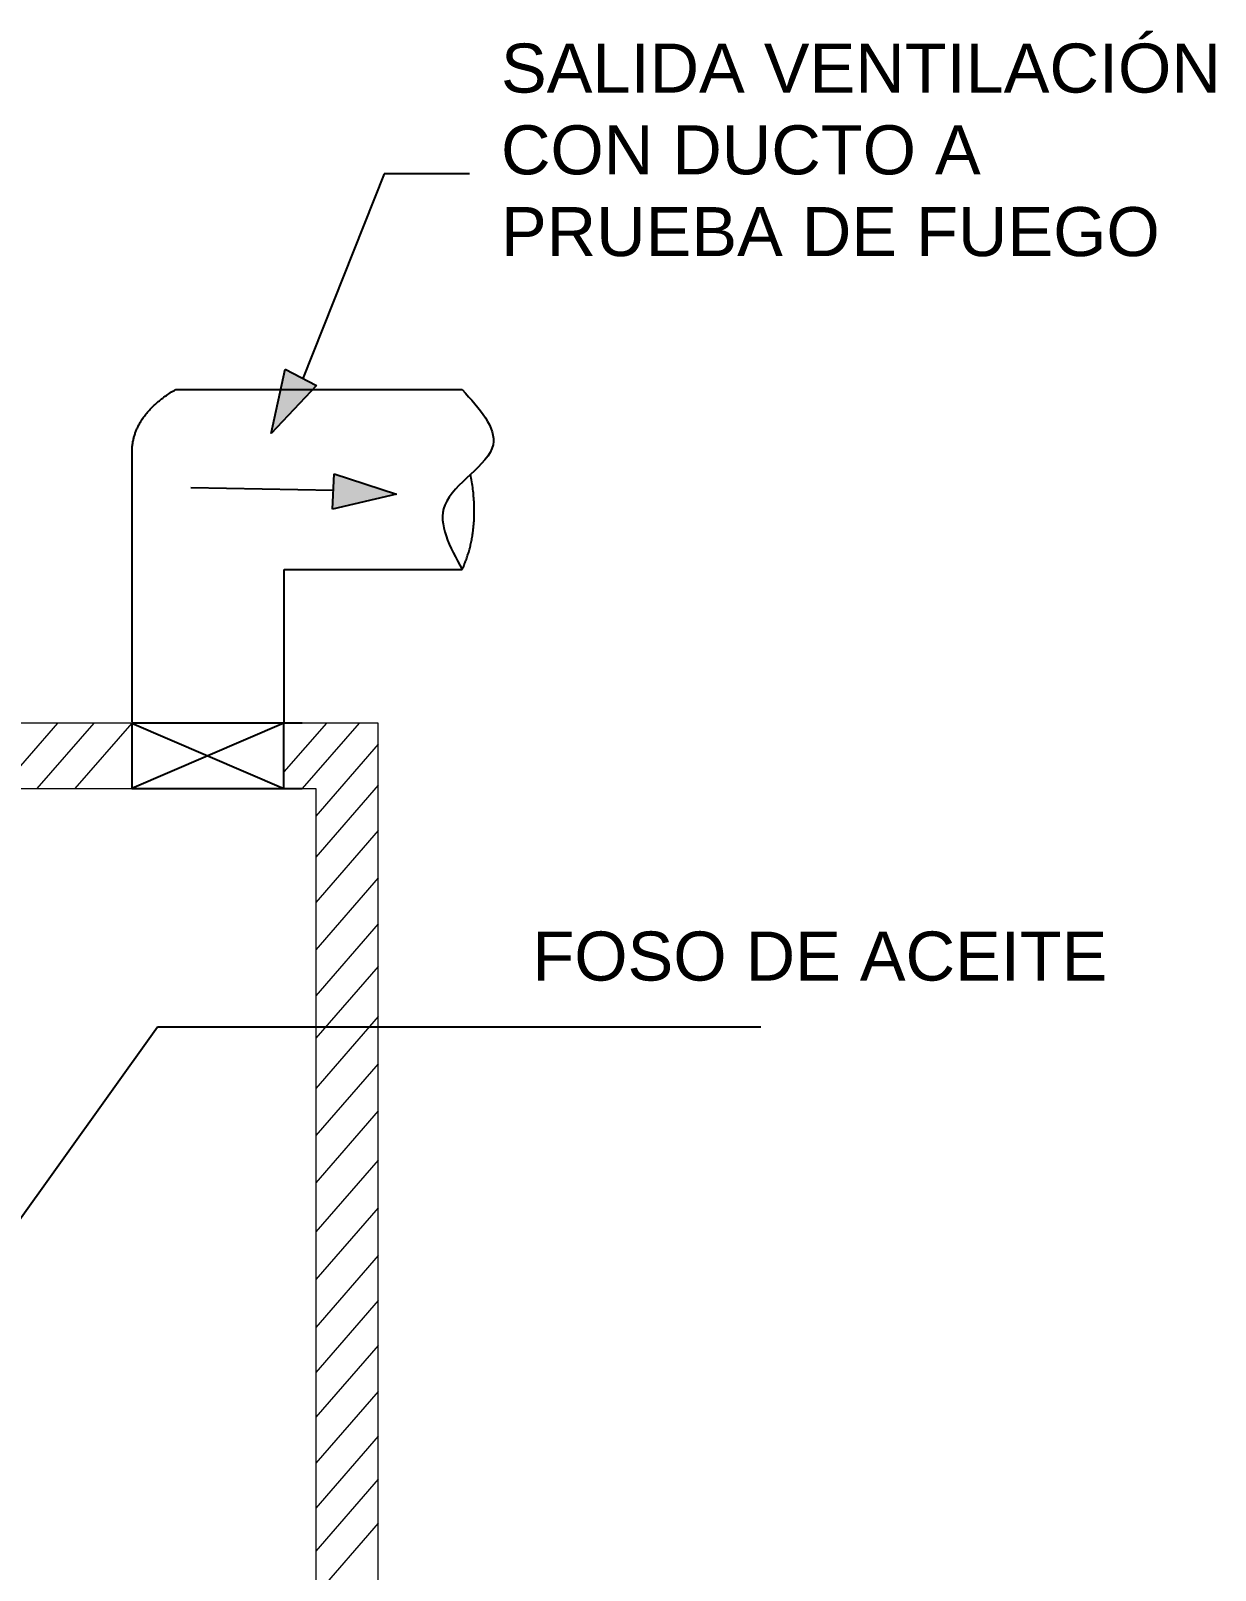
# Model space of a CAD drawing. Header units: millimetres. Extents: x 20 to 897, y 6 to 547.
# Drawn here: x 137.36 to 166.61, y 48.9 to 86.93 of the extents above; entities that cross this region are included whole.
import ezdxf

# ---------------------------------------------------------------- set-up
doc = ezdxf.new("R2010")
doc.units = ezdxf.units.MM
doc.layers.add('MUROS', color=250, linetype='Continuous', lineweight=0)
doc.styles.get("Standard").update_dxf_attribs({"font": 'arial.ttf'})

msp = doc.modelspace()

# ---------------------------------------------------------------- hatches: boundary and pattern name
at = {"layer": 'MUROS', "linetype": 'ByBlock', "lineweight": -2, "ltscale": 2}
h = msp.add_hatch(color=256, dxfattribs=at)
h.dxf.hatch_style = 1
h.paths.add_polyline_path([(143.645, 78.576), (143.299, 76.987), (144.415, 78.169)])
h = msp.add_hatch(color=256, dxfattribs=at)
h.dxf.hatch_style = 1
h.paths.add_polyline_path([(144.813, 75.115), (146.395, 75.486), (144.849, 75.985)])

# ---------------------------------------------------------------- linework, layer by layer
for p, q in [((146.085, 83.4), (144.081, 78.345)), ((148.192, 83.4), (146.085, 83.4)), ((143.299, 76.987), (143.645, 78.576)), ((143.645, 78.576), (144.415, 78.169)), ((140.939, 78.071), (148.014, 78.071)), ((144.415, 78.169), (143.299, 76.987)), ((139.866, 69.864), (139.866, 76.667)), ((144.813, 75.115), (144.849, 75.985)), ((144.849, 75.985), (146.395, 75.486)), ((141.314, 75.653), (144.832, 75.581)), ((146.395, 75.486), (144.813, 75.115)), ((143.617, 69.864), (143.617, 73.626)), ((143.617, 73.626), (148.014, 73.626)), ((144.062, 69.828), (139.855, 69.828)), ((139.855, 69.828), (139.855, 68.211)), ((139.855, 69.828), (143.612, 68.211)), ((143.612, 69.828), (139.855, 68.211)), ((143.612, 68.211), (143.612, 69.828)), ((139.855, 68.211), (144.062, 68.211)), ((140.486, 62.315), (136.878, 57.26)), ((155.388, 62.315), (140.486, 62.315))]:
    msp.add_line(p, q, dxfattribs=at)
at = {"layer": 'MUROS'}
for p, q in [((145.942, 69.828), (106.556, 69.828)), ((138.023, 69.828), (136.616, 68.211)), ((138.915, 69.828), (137.508, 68.211)), ((139.855, 69.828), (138.448, 68.211)), ((144.659, 69.828), (143.612, 68.625)), ((145.469, 69.828), (144.062, 68.211)), ((145.942, 29.871), (145.942, 69.828)), ((145.942, 69.309), (144.396, 67.532)), ((107.289, 68.211), (144.396, 68.211)), ((145.942, 68.294), (144.396, 66.517)), ((144.396, 68.211), (144.396, 31.534)), ((145.942, 67.177), (144.396, 65.401)), ((145.942, 66.008), (144.396, 64.231)), ((145.942, 64.868), (144.396, 63.091)), ((145.942, 63.821), (144.396, 62.044)), ((145.942, 62.582), (144.396, 60.806)), ((145.942, 61.416), (144.396, 59.64)), ((145.942, 60.25), (144.396, 58.474)), ((145.942, 59.036), (144.396, 57.26)), ((145.942, 57.859), (144.396, 56.083)), ((145.942, 56.677), (144.396, 54.9)), ((145.942, 55.566), (144.396, 53.79)), ((145.942, 54.456), (144.396, 52.68)), ((145.942, 53.322), (144.396, 51.545)), ((145.942, 52.211), (144.396, 50.435)), ((145.942, 51.149), (144.396, 49.373)), ((145.942, 50.063), (144.396, 48.287))]:
    msp.add_line(p, q, dxfattribs=at)
at = {"layer": 'MUROS', "linetype": 'ByBlock', "lineweight": -2, "ltscale": 2}
for points in [[(139.866, 76.667), (139.965, 77.508), (140.939, 78.071)], [(148.014, 73.626), (148.476, 74.624), (148.223, 75.977)]]:
    msp.add_open_spline(points, degree=2, dxfattribs=at)
msp.add_spline([(148.014, 78.071), (148.776, 76.705), (147.584, 75.215), (148.014, 73.626)], degree=3, dxfattribs=at)

# ---------------------------------------------------------------- texts
at = {"layer": 'MUROS', "linetype": 'ByBlock', "lineweight": -2, "ltscale": 2, "char_height": 1.21176, "attachment_point": 1}
for s, insert in [('SALIDA VENTILACIÓN\\PCON DUCTO A \\PPRUEBA DE FUEGO', (148.972, 86.618)), ('FOSO DE ACEITE', (149.748, 64.681))]:
    msp.add_mtext_dynamic_manual_height_columns(s, width=27.41561, gutter_width=6.059, heights=[0], dxfattribs=dict(at, insert=insert))

doc.saveas('drawing.dxf')
